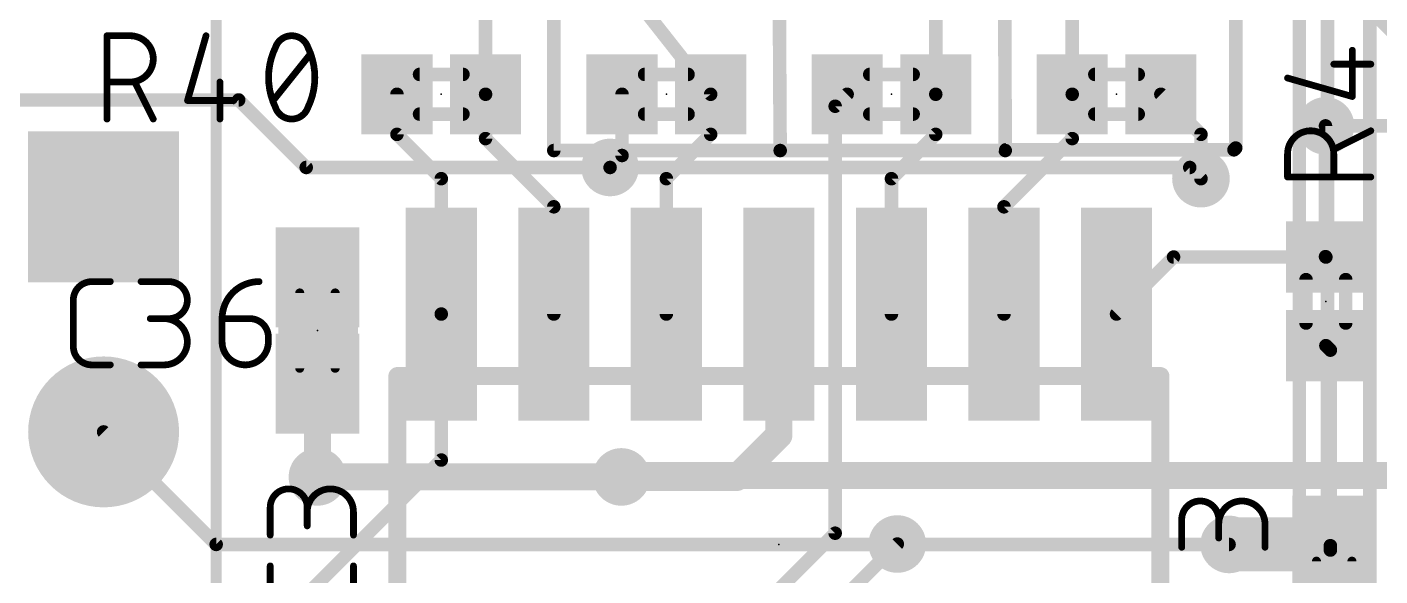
# Model space of a CAD drawing. Extents: x -2.3 to 95.2, y -2.6 to 57.4.
# Drawn here: x 16.92 to 32.18, y 40.28 to 46.48 of the extents above; entities that cross this region are included whole.
import ezdxf

# ---------------------------------------------------------------- set-up
doc = ezdxf.new("R2010")
doc.units = 0
for name, color, linetype in [('1', 12, 'CONTINUOUS'), ('16', 132, 'CONTINUOUS'), ('17', 253, 'CONTINUOUS'), ('18', 110, 'CONTINUOUS'), ('21', 253, 'CONTINUOUS'), ('23', 53, 'CONTINUOUS'), ('25', 253, 'CONTINUOUS'), ('29', 253, 'CONTINUOUS'), ('30', 253, 'CONTINUOUS'), ('51', 253, 'CONTINUOUS')]:
    doc.layers.add(name, color=color, linetype=linetype)

# ---------------------------------------------------------------- blocks, each defined once
blk = doc.blocks.new('RECT')
blk.add_solid([(-0.5, -0.5), (0.5, -0.5), (-0.5, 0.5), (0.5, 0.5)])
blk = doc.blocks.new('SQUAREP')
blk.add_solid([(-0.5, -0.5), (0.5, -0.5), (-0.5, 0.5), (0.5, 0.5)])
blk = doc.blocks.new('ROUNDP')
at = {"const_width": 0.5}
blk.add_lwpolyline([(0, -0.25, 1), (0, 0.25, 1), (0, -0.25)], format="xyb", dxfattribs=at)
blk = doc.blocks.new('ROUNDV')
at = {"const_width": 0.5}
blk.add_lwpolyline([(0, -0.25, 1), (0, 0.25, 1), (0, -0.25)], format="xyb", dxfattribs=at)

msp = doc.modelspace()

# ---------------------------------------------------------------- linework, layer by layer
at = {"layer": '1'}
for points, const_width in [([(31.2722, 24.7546), (31.2722, 57.15)], 0.1524), ([(32.0675, 57.1327), (32.0675, 25.4)], 0.1524), ([(22.09, 46.99), (22.09, 45.72)], 0.1524), ([(23.63, 46.99), (24.63, 45.72)], 0.1524), ([(27.17, 46.99), (27.17, 45.72)], 0.1524), ([(28.71, 45.72), (28.71, 46.99)], 0.1524), ([(21.09, 45.72), (21.09, 45.2675)], 0.1524), ([(22.09, 45.72), (22.09, 45.22)], 0.1524), ([(23.63, 45.72), (23.63, 45.029)], 0.1524), ([(24.63, 45.72), (24.63, 45.2675)], 0.1524), ([(26.0348, 45.5848), (26.17, 45.72)], 0.1524), ([(26.0348, 40.7668), (26.0348, 45.5848)], 0.1524), ([(27.17, 45.2675), (27.17, 45.72)], 0.1524), ([(28.71, 45.22), (28.71, 45.72)], 0.1524), ([(29.71, 45.72), (30.1625, 45.2675)], 0.1524), ([(21.59, 44.7675), (21.09, 45.2675)], 0.1524), ([(24.63, 45.2675), (24.13, 44.7675)], 0.1524), ([(26.67, 44.7675), (27.17, 45.2675)], 0.1524), ([(30.1625, 45.2675), (30.1625, 44.7675)], 0.1524), ([(31.5678, 43.8876), (31.5678, 45.3633)], 0.1524), ([(22.09, 45.22), (22.86, 44.45)], 0.1524), ([(27.94, 44.45), (28.71, 45.22)], 0.1524), ([(23.63, 45.029), (23.495, 44.894)], 0.1524), ([(21.59, 43.24), (21.59, 44.7675)], 0.1524), ([(24.13, 43.24), (24.13, 44.7675)], 0.1524), ([(26.67, 43.24), (26.67, 44.7675)], 0.1524), ([(22.86, 44.45), (22.86, 43.24)], 0.1524), ([(27.94, 43.24), (27.94, 44.45)], 0.1524), ([(29.21, 43.24), (29.8532, 43.8832)], 0.1524), ([(29.8532, 43.8832), (31.5722, 43.8832)], 0.1524), ([(31.5722, 43.8832), (31.5678, 43.8876)], 0.1524), ([(25.4, 43.24), (25.4, 41.872)], 0.3048), ([(21.59, 43.24), (21.59, 41.5925)], 0.1524), ([(31.5722, 42.8832), (31.623, 42.8324)], 0.1524), ([(31.623, 42.8324), (31.623, 40.6261)], 0.1524), ([(20.193, 41.402), (20.193, 42.453)], 0.3048), ([(25.4, 41.872), (24.9236, 41.3956)], 0.3048), ([(21.59, 41.5925), (19.685, 39.6875)], 0.1524), ([(23.622, 41.402), (23.6284, 41.3956)], 0.3048), ([(24.9236, 41.3956), (23.6284, 41.3956)], 0.3048), ([(31.6521, 40.64), (30.48, 40.64)], 0.6096), ([(31.666, 40.6261), (31.623, 40.6261)], 0.6096), ([(31.666, 40.6261), (31.6521, 40.64)], 0.6096), ([(25.146, 39.878), (26.0348, 40.7668)], 0.1524), ([(26.0352, 39.944), (26.7361, 40.6448)], 0.1524), ([(31.623, 40.6261), (31.623, 40.5766)], 0.1524)]:
    msp.add_lwpolyline(points, dxfattribs=dict(at, const_width=const_width))
for points, const_width in [([(21.1281, 45.72, 1), (21.0519, 45.72)], 0.0762), ([(22.1281, 45.72, 1), (22.0519, 45.72)], 0.0762), ([(22.0519, 45.72, 1), (22.1281, 45.72)], 0.0762), ([(23.6681, 45.72, 1), (23.5919, 45.72)], 0.0762), ([(24.6681, 45.72, 1), (24.5919, 45.72)], 0.0762), ([(24.6001, 45.6964, 1), (24.6599, 45.7436)], 0.0762), ([(26.0729, 45.5848, 1), (25.9967, 45.5848)], 0.0762), ([(26.0079, 45.6117, 1), (26.0617, 45.5579)], 0.0762), ([(26.1969, 45.6931, 1), (26.1431, 45.7469)], 0.0762), ([(27.2081, 45.72, 1), (27.1319, 45.72)], 0.0762), ([(27.1319, 45.72, 1), (27.2081, 45.72)], 0.0762), ([(28.7481, 45.72, 1), (28.6719, 45.72)], 0.0762), ([(28.6719, 45.72, 1), (28.7481, 45.72)], 0.0762), ([(29.7369, 45.7469, 1), (29.6831, 45.6931)], 0.0762), ([(21.1169, 45.2944, 1), (21.0631, 45.2406)], 0.0762), ([(24.6569, 45.2406, 1), (24.6031, 45.2944)], 0.0762), ([(27.1969, 45.2406, 1), (27.1431, 45.2944)], 0.0762), ([(30.2006, 45.2675, 1), (30.1244, 45.2675)], 0.0762), ([(31.6059, 45.3633, 1), (31.5297, 45.3633)], 0.0762), ([(21.0519, 45.2675, 1), (21.1281, 45.2675)], 0.0762), ([(22.0519, 45.22, 1), (22.1281, 45.22)], 0.0762), ([(22.1169, 45.2469, 1), (22.0631, 45.1931)], 0.0762), ([(24.5919, 45.2675, 1), (24.6681, 45.2675)], 0.0762), ([(27.1319, 45.2675, 1), (27.2081, 45.2675)], 0.0762), ([(28.6719, 45.22, 1), (28.7481, 45.22)], 0.0762), ([(28.7369, 45.1931, 1), (28.6831, 45.2469)], 0.0762), ([(30.1356, 45.2406, 1), (30.1894, 45.2944)], 0.0762), ([(23.5919, 45.029, 1), (23.6681, 45.029)], 0.0762), ([(23.6569, 45.0021, 1), (23.6031, 45.0559)], 0.0762), ([(23.4681, 44.9209, 1), (23.5219, 44.8671)], 0.0762), ([(21.6281, 44.7675, 1), (21.5519, 44.7675)], 0.0762), ([(21.5631, 44.7406, 1), (21.6169, 44.7944)], 0.0762), ([(24.1681, 44.7675, 1), (24.0919, 44.7675)], 0.0762), ([(24.1031, 44.7944, 1), (24.1569, 44.7406)], 0.0762), ([(26.7081, 44.7675, 1), (26.6319, 44.7675)], 0.0762), ([(26.6431, 44.7944, 1), (26.6969, 44.7406)], 0.0762), ([(30.1244, 44.7675, 1), (30.2006, 44.7675)], 0.0762), ([(22.8981, 44.45, 1), (22.8219, 44.45)], 0.0762), ([(22.8331, 44.4231, 1), (22.8869, 44.4769)], 0.0762), ([(27.9781, 44.45, 1), (27.9019, 44.45)], 0.0762), ([(27.9131, 44.4769, 1), (27.9669, 44.4231)], 0.0762), ([(29.8532, 43.9213, 1), (29.8532, 43.8451)], 0.0762), ([(29.8801, 43.8563, 1), (29.8263, 43.9101)], 0.0762), ([(31.5948, 43.9145, 1), (31.5409, 43.8606)], 0.0762), ([(31.5297, 43.8876, 1), (31.6059, 43.8876)], 0.0762), ([(31.5453, 43.8563, 1), (31.5991, 43.9101)], 0.0762), ([(31.5722, 43.8451, 1), (31.5722, 43.9213)], 0.0762), ([(25.4762, 43.24, 1), (25.3238, 43.24)], 0.1524), ([(21.6281, 43.24, 1), (21.5519, 43.24)], 0.0762), ([(21.5519, 43.24, 1), (21.6281, 43.24)], 0.0762), ([(22.8219, 43.24, 1), (22.8981, 43.24)], 0.0762), ([(24.0919, 43.24, 1), (24.1681, 43.24)], 0.0762), ([(26.6319, 43.24, 1), (26.7081, 43.24)], 0.0762), ([(27.9019, 43.24, 1), (27.9781, 43.24)], 0.0762), ([(29.1831, 43.2669, 1), (29.2369, 43.2131)], 0.0762), ([(31.5991, 42.9101, 1), (31.5453, 42.8563)], 0.0762), ([(31.6611, 42.8324, 1), (31.5849, 42.8324)], 0.0762), ([(31.5961, 42.8055, 1), (31.6499, 42.8593)], 0.0762), ([(20.2692, 42.453, 1), (20.1168, 42.453)], 0.1524), ([(25.4539, 41.8182, 1), (25.3461, 41.9259)], 0.1524), ([(25.3238, 41.872, 1), (25.4762, 41.872)], 0.1524), ([(21.5519, 41.5925, 1), (21.6281, 41.5925)], 0.0762), ([(21.6169, 41.5656, 1), (21.5631, 41.6194)], 0.0762), ([(23.6759, 41.4559, 1), (23.5681, 41.3481)], 0.1524), ([(23.6284, 41.4718, 1), (23.6284, 41.3194)], 0.1524), ([(23.5745, 41.3417, 1), (23.6823, 41.4495)], 0.1524), ([(24.8697, 41.4495, 1), (24.9774, 41.3417)], 0.1524), ([(24.9236, 41.3194, 1), (24.9236, 41.4718)], 0.1524), ([(20.1168, 41.402, 1), (20.2692, 41.402)], 0.1524), ([(30.48, 40.7924, 1), (30.48, 40.4876)], 0.3048), ([(31.623, 40.7785, 1), (31.623, 40.4737)], 0.3048), ([(31.7598, 40.7478, 1), (31.5443, 40.5322)], 0.3048), ([(31.6521, 40.4876, 1), (31.6521, 40.7924)], 0.3048), ([(31.666, 40.4737, 1), (31.666, 40.7785)], 0.3048), ([(25.9967, 40.7668, 1), (26.0729, 40.7668)], 0.0762), ([(26.0617, 40.7399, 1), (26.0079, 40.7937)], 0.0762), ([(31.5582, 40.5184, 1), (31.7737, 40.7339)], 0.3048), ([(26.763, 40.6179, 1), (26.7091, 40.6717)], 0.0762), ([(31.6611, 40.6261, 1), (31.5849, 40.6261)], 0.0762), ([(31.5849, 40.6261, 1), (31.6611, 40.6261)], 0.0762), ([(31.5849, 40.5766, 1), (31.6611, 40.5766)], 0.0762)]:
    msp.add_lwpolyline(points, format="xyb", dxfattribs=dict(at, const_width=const_width))
at = {"layer": '16'}
for points, const_width in [([(31.5907, 24.765), (31.5907, 57.15)], 0.1524), ([(30.802, 47.9437), (32.665, 46.0807)], 0.1524), ([(19.304, 45.656), (16.446, 45.656)], 0.1524), ([(20.066, 44.894), (19.304, 45.656)], 0.1524), ([(31.5678, 45.3633), (44.3961, 45.3633)], 0.1524), ([(23.495, 44.894), (20.066, 44.894)], 0.1524), ([(30.036, 44.894), (23.495, 44.894)], 0.1524), ([(30.1625, 44.7675), (30.036, 44.894)], 0.1524), ([(17.78, 41.91), (19.05, 40.64)], 0.1524), ([(20.193, 41.402), (23.622, 41.402)], 0.3048), ([(23.622, 41.402), (23.6371, 41.4171)], 0.3048), ([(45.7349, 41.4171), (23.6371, 41.4171)], 0.3048), ([(30.48, 40.64), (19.05, 40.64)], 0.1524)]:
    msp.add_lwpolyline(points, dxfattribs=dict(at, const_width=const_width))
for points, const_width in [([(19.3309, 45.6829, 1), (19.2771, 45.6291)], 0.0762), ([(19.304, 45.6179, 1), (19.304, 45.6941)], 0.0762), ([(31.5678, 45.4014, 1), (31.5678, 45.3252)], 0.0762), ([(20.066, 44.9321, 1), (20.066, 44.8559)], 0.0762), ([(20.0391, 44.8671, 1), (20.0929, 44.9209)], 0.0762), ([(23.495, 44.9321, 1), (23.495, 44.8559)], 0.0762), ([(23.495, 44.8559, 1), (23.495, 44.9321)], 0.0762), ([(30.0629, 44.9209, 1), (30.0091, 44.8671)], 0.0762), ([(30.036, 44.8559, 1), (30.036, 44.9321)], 0.0762), ([(30.1356, 44.7406, 1), (30.1894, 44.7944)], 0.0762), ([(17.8069, 41.9369, 1), (17.7531, 41.8831)], 0.0762), ([(20.193, 41.4782, 1), (20.193, 41.3258)], 0.1524), ([(23.5681, 41.4559, 1), (23.6759, 41.3481)], 0.1524), ([(23.6371, 41.4933, 1), (23.6371, 41.3409)], 0.1524), ([(23.691, 41.3632, 1), (23.5832, 41.471)], 0.1524), ([(23.622, 41.3258, 1), (23.622, 41.4782)], 0.1524), ([(19.05, 40.6781, 1), (19.05, 40.6019)], 0.0762), ([(19.0231, 40.6131, 1), (19.0769, 40.6669)], 0.0762), ([(30.48, 40.6019, 1), (30.48, 40.6781)], 0.0762)]:
    msp.add_lwpolyline(points, format="xyb", dxfattribs=dict(at, const_width=const_width))
at = {"layer": '21'}
for points, const_width in [([(19.05, 50.8), (19.05, 3.81)], 0.127), ([(21.095, 39.24), (21.095, 42.54)], 0.2032), ([(29.705, 42.54), (29.705, 39.24)], 0.2032)]:
    msp.add_lwpolyline(points, dxfattribs=dict(at, const_width=const_width))
at = {"layer": '21', "const_width": 0.1016}
for points in [[(21.1458, 42.54, 1), (21.0442, 42.54)], [(29.7558, 42.54, 1), (29.6542, 42.54)]]:
    msp.add_lwpolyline(points, format="xyb", dxfattribs=at)
at = {"layer": '23'}
for p in [(21.59, 45.72), (24.13, 45.72), (26.67, 45.72), (29.21, 45.72), (31.5722, 43.3832), (20.193, 43.053), (25.4, 40.64)]:
    msp.add_point(p, dxfattribs=at)
at = {"layer": '25'}
for points, const_width in [([(27.94, 48.895), (27.9544, 45.085)], 0.1524), ([(30.5552, 45.1132), (30.5552, 48.8469)], 0.1524), ([(22.86, 47.625), (22.86, 45.085)], 0.1524), ([(25.4144, 45.085), (25.4, 47.625)], 0.1524), ([(17.8181, 45.4406), (17.8181, 46.3804)], 0.0762), ([(17.8181, 46.3804), (18.0792, 46.3804)], 0.0762), ([(18.9356, 46.3804), (18.7268, 45.6494)], 0.0762), ([(19.6934, 45.6494), (20.1111, 46.1716)], 0.0762), ([(31.8703, 45.6944), (31.8703, 46.2165)], 0.0762), ([(31.6615, 46.0599), (32.0792, 46.0599)], 0.0762), ([(18.0792, 45.8583), (17.8181, 45.8583)], 0.0762), ([(18.3402, 45.4406), (18.1314, 45.8583)], 0.0762), ([(19.0923, 45.8583), (19.0923, 45.4406)], 0.0762), ([(31.1394, 45.9032), (31.8703, 45.6944)], 0.0762), ([(18.7268, 45.6494), (19.2489, 45.6494)], 0.0762), ([(32.0792, 45.3078), (31.6615, 45.099)], 0.0762), ([(30.5352, 45.0933), (30.5552, 45.1132)], 0.1524), ([(22.86, 45.085), (25.4144, 45.085)], 0.1524), ([(27.9544, 45.085), (25.4144, 45.085)], 0.1524), ([(27.9599, 45.0933), (30.5352, 45.0933)], 0.1524), ([(31.1394, 44.7857), (31.1394, 45.0468)], 0.0762), ([(31.6615, 45.0468), (31.6615, 44.7857)], 0.0762), ([(32.0792, 44.7857), (31.1394, 44.7857)], 0.0762), ([(17.6467, 43.6059), (17.8555, 43.6059)], 0.0762), ([(18.2024, 43.6059), (18.5157, 43.6059)], 0.0762), ([(17.4378, 42.8749), (17.4378, 43.3971)], 0.0762), ([(18.5157, 43.1882), (18.3068, 43.1882)], 0.0762), ([(19.1168, 43.1882), (19.4301, 43.1882)], 0.0762), ([(19.1168, 42.9272), (19.1168, 43.1882)], 0.0762), ([(19.6389, 42.9794), (19.6389, 42.9272)], 0.0762), ([(17.8555, 42.6661), (17.6467, 42.6661)], 0.0762), ([(18.2024, 42.6661), (18.4634, 42.6661)], 0.0762), ([(19.6596, 40.745), (19.6596, 41.0582)], 0.0762), ([(20.0773, 41.0582), (20.0773, 40.8494)], 0.0762), ([(20.5994, 40.745), (20.5994, 41.006)], 0.0762), ([(29.9456, 40.6082), (29.9456, 40.9215)], 0.0762), ([(30.3633, 40.9215), (30.3633, 40.7126)], 0.0762), ([(30.8854, 40.6082), (30.8854, 40.8692)], 0.0762), ([(19.6596, 40.1893), (19.6596, 40.3981)], 0.0762), ([(20.5994, 40.3981), (20.5994, 40.1893)], 0.0762)]:
    msp.add_lwpolyline(points, dxfattribs=dict(at, const_width=const_width))
for points, const_width in [([(17.8181, 46.3995, 1), (17.8181, 46.3614)], 0.0381), ([(17.8372, 46.3804, 1), (17.7991, 46.3804)], 0.0381), ([(18.0792, 46.3995, 1), (18.0792, 46.3614)], 0.0381), ([(18.0792, 45.8583, 1), (18.0792, 46.3804)], 0.0762), ([(18.0792, 46.3614, 1), (18.0792, 46.3995)], 0.0381), ([(18.954, 46.3752, 1), (18.9173, 46.3856)], 0.0381), ([(19.9022, 46.3804, 0.3205), (19.7195, 46.2499)], 0.0762), ([(20.085, 46.2499, 0.3205), (19.9022, 46.3804)], 0.0762), ([(19.9022, 46.3994, 1), (19.9022, 46.3614)], 0.0381), ([(19.9022, 46.3614, 1), (19.9022, 46.3994)], 0.0381), ([(19.7195, 46.2499, 0.1139), (19.6412, 45.9105)], 0.0762), ([(19.7015, 46.2561, 1), (19.7375, 46.2437)], 0.0381), ([(19.7366, 46.2415, 1), (19.7024, 46.2582)], 0.0381), ([(20.1633, 45.9105, 0.1139), (20.085, 46.2499)], 0.0762), ([(20.1021, 46.2582, 1), (20.0679, 46.2415)], 0.0381), ([(20.067, 46.2437, 1), (20.103, 46.2561)], 0.0381), ([(20.126, 46.1597, 1), (20.0962, 46.1835)], 0.0381), ([(31.8894, 46.2165, 1), (31.8513, 46.2165)], 0.0381), ([(31.6615, 46.0789, 1), (31.6615, 46.0408)], 0.0381), ([(32.0792, 46.0408, 1), (32.0792, 46.0789)], 0.0381), ([(17.8181, 45.8773, 1), (17.8181, 45.8392)], 0.0381), ([(18.0792, 45.8773, 1), (18.0792, 45.8392)], 0.0381), ([(18.0792, 45.8392, 1), (18.0792, 45.8773)], 0.0381), ([(18.1484, 45.8668, 1), (18.1143, 45.8498)], 0.0381), ([(19.1113, 45.8583, 1), (19.0732, 45.8583)], 0.0381), ([(19.6602, 45.9105, 1), (19.6221, 45.9105)], 0.0381), ([(19.6221, 45.9105, 1), (19.6602, 45.9105)], 0.0381), ([(19.6412, 45.9105, 0.1139), (19.7195, 45.5711)], 0.0762), ([(20.085, 45.5711, 0.1139), (20.1633, 45.9105)], 0.0762), ([(20.1823, 45.9105, 1), (20.1442, 45.9105)], 0.0381), ([(20.1442, 45.9105, 1), (20.1823, 45.9105)], 0.0381), ([(31.1446, 45.9216, 1), (31.1341, 45.8849)], 0.0381), ([(18.7268, 45.6685, 1), (18.7268, 45.6304)], 0.0381), ([(18.7085, 45.6547, 1), (18.7451, 45.6442)], 0.0381), ([(19.2489, 45.6304, 1), (19.2489, 45.6685)], 0.0381), ([(19.6785, 45.6613, 1), (19.7083, 45.6375)], 0.0381), ([(31.8513, 45.6944, 1), (31.8894, 45.6944)], 0.0381), ([(31.8651, 45.6761, 1), (31.8756, 45.7127)], 0.0381), ([(19.7195, 45.5711, 0.3205), (19.9022, 45.4406)], 0.0762), ([(19.7375, 45.5773, 1), (19.7015, 45.5649)], 0.0381), ([(19.7024, 45.5628, 1), (19.7366, 45.5795)], 0.0381), ([(19.9022, 45.4406, 0.3205), (20.085, 45.5711)], 0.0762), ([(20.0679, 45.5795, 1), (20.1021, 45.5628)], 0.0381), ([(20.103, 45.5649, 1), (20.067, 45.5773)], 0.0381), ([(17.7991, 45.4406, 1), (17.8372, 45.4406)], 0.0381), ([(18.3232, 45.4321, 1), (18.3572, 45.4491)], 0.0381), ([(19.0732, 45.4406, 1), (19.1113, 45.4406)], 0.0381), ([(19.9022, 45.4596, 1), (19.9022, 45.4216)], 0.0381), ([(19.9022, 45.4216, 1), (19.9022, 45.4596)], 0.0381), ([(31.6615, 45.0468, 1), (31.1394, 45.0468)], 0.0762), ([(32.0877, 45.2908, 1), (32.0707, 45.3248)], 0.0381), ([(30.5821, 45.0863, 1), (30.5283, 45.1402)], 0.0762), ([(22.86, 45.1231, 1), (22.86, 45.0469)], 0.0762), ([(22.8219, 45.085, 1), (22.8981, 45.085)], 0.0762), ([(25.4144, 45.1231, 1), (25.4144, 45.0469)], 0.0762), ([(25.3763, 45.0848, 1), (25.4525, 45.0852)], 0.0762), ([(25.4144, 45.0469, 1), (25.4144, 45.1231)], 0.0762), ([(27.9163, 45.0849, 1), (27.9925, 45.0851)], 0.0762), ([(27.9599, 45.1314, 1), (27.9599, 45.0552)], 0.0762), ([(27.9544, 45.0469, 1), (27.9544, 45.1231)], 0.0762), ([(30.5083, 45.1202, 1), (30.5622, 45.0663)], 0.0762), ([(30.5171, 45.1132, 1), (30.5933, 45.1132)], 0.0762), ([(30.5352, 45.0552, 1), (30.5352, 45.1314)], 0.0762), ([(31.1584, 45.0468, 1), (31.1203, 45.0468)], 0.0381), ([(31.1203, 45.0468, 1), (31.1584, 45.0468)], 0.0381), ([(31.6805, 45.0468, 1), (31.6424, 45.0468)], 0.0381), ([(31.6424, 45.0468, 1), (31.6805, 45.0468)], 0.0381), ([(31.653, 45.116, 1), (31.67, 45.0819)], 0.0381), ([(31.1394, 44.8048, 1), (31.1394, 44.7667)], 0.0381), ([(31.1203, 44.7857, 1), (31.1584, 44.7857)], 0.0381), ([(31.6424, 44.7857, 1), (31.6805, 44.7857)], 0.0381), ([(32.0792, 44.7667, 1), (32.0792, 44.8048)], 0.0381), ([(17.6467, 43.6059, 0.4142), (17.4378, 43.3971)], 0.0762), ([(17.6467, 43.625, 1), (17.6467, 43.5869)], 0.0381), ([(17.6467, 43.5869, 1), (17.6467, 43.6249)], 0.0381), ([(17.8555, 43.5869, 1), (17.8555, 43.625)], 0.0381), ([(18.2024, 43.625, 1), (18.2024, 43.5869)], 0.0381), ([(18.5157, 43.625, 1), (18.5157, 43.5869)], 0.0381), ([(18.5157, 43.1882, 1), (18.5157, 43.6059)], 0.0762), ([(18.5157, 43.5869, 1), (18.5157, 43.625)], 0.0381), ([(19.5345, 43.6059, 0.4142), (19.1168, 43.1882)], 0.0762), ([(19.5345, 43.5869, 1), (19.5345, 43.6249)], 0.0381), ([(17.4569, 43.3971, 1), (17.4188, 43.3971)], 0.0381), ([(17.4188, 43.3971, 1), (17.4569, 43.3971)], 0.0381), ([(18.3068, 43.2073, 1), (18.3068, 43.1692)], 0.0381), ([(18.4634, 42.6661, 1), (18.4634, 43.1882)], 0.0762), ([(18.4634, 43.2073, 1), (18.4634, 43.1692)], 0.0381), ([(18.5157, 43.2073, 1), (18.5157, 43.1692)], 0.0381), ([(18.5157, 43.1692, 1), (18.5157, 43.2073)], 0.0381), ([(19.1358, 43.1882, 1), (19.0977, 43.1882)], 0.0381), ([(19.0977, 43.1882, 1), (19.1358, 43.1882)], 0.0381), ([(19.1168, 43.2073, 1), (19.1168, 43.1692)], 0.0381), ([(19.6389, 42.9794, 0.4142), (19.4301, 43.1882)], 0.0762), ([(19.4301, 43.2073, 1), (19.4301, 43.1692)], 0.0381), ([(19.4301, 43.1692, 1), (19.4301, 43.2073)], 0.0381), ([(17.4378, 42.8749, 0.4142), (17.6467, 42.6661)], 0.0762), ([(17.4569, 42.8749, 1), (17.4188, 42.8749)], 0.0381), ([(19.1358, 42.9272, 1), (19.0977, 42.9272)], 0.0381), ([(19.0977, 42.9272, 1), (19.1358, 42.9272)], 0.0381), ([(19.1168, 42.9272, 1), (19.6389, 42.9272)], 0.0762), ([(19.6579, 42.9794, 1), (19.6198, 42.9794)], 0.0381), ([(19.6198, 42.9794, 1), (19.6579, 42.9794)], 0.0381), ([(19.6579, 42.9272, 1), (19.6198, 42.9272)], 0.0381), ([(19.6198, 42.9272, 1), (19.6579, 42.9272)], 0.0381), ([(17.4188, 42.8749, 1), (17.4569, 42.8749)], 0.0381), ([(17.6467, 42.6852, 1), (17.6467, 42.6471)], 0.0381), ([(17.6467, 42.6471, 1), (17.6467, 42.6852)], 0.0381), ([(17.8555, 42.6471, 1), (17.8555, 42.6852)], 0.0381), ([(18.2024, 42.6852, 1), (18.2024, 42.6471)], 0.0381), ([(18.4634, 42.6852, 1), (18.4634, 42.6471)], 0.0381), ([(18.4634, 42.6471, 1), (18.4634, 42.6852)], 0.0381), ([(20.0773, 41.0582, 1), (19.6596, 41.0582)], 0.0762), ([(20.5994, 41.006, 1), (20.0773, 41.006)], 0.0762), ([(19.6787, 41.0582, 1), (19.6406, 41.0582)], 0.0381), ([(19.6406, 41.0582, 1), (19.6787, 41.0582)], 0.0381), ([(20.0963, 41.0582, 1), (20.0582, 41.0582)], 0.0381), ([(20.0582, 41.0582, 1), (20.0963, 41.0582)], 0.0381), ([(30.3632, 40.9215, 1), (29.9456, 40.9215)], 0.0762), ([(30.8854, 40.8692, 1), (30.3632, 40.8692)], 0.0762), ([(20.0582, 41.006, 1), (20.0963, 41.006)], 0.0381), ([(20.6184, 41.006, 1), (20.5803, 41.006)], 0.0381), ([(20.5803, 41.006, 1), (20.6184, 41.006)], 0.0381), ([(29.9646, 40.9215, 1), (29.9265, 40.9215)], 0.0381), ([(29.9265, 40.9215, 1), (29.9646, 40.9215)], 0.0381), ([(30.3823, 40.9215, 1), (30.3442, 40.9215)], 0.0381), ([(30.3442, 40.9215, 1), (30.3823, 40.9215)], 0.0381), ([(19.6406, 40.745, 1), (19.6787, 40.745)], 0.0381), ([(20.0582, 40.8494, 1), (20.0963, 40.8494)], 0.0381), ([(20.5803, 40.745, 1), (20.6184, 40.745)], 0.0381), ([(30.3442, 40.8692, 1), (30.3823, 40.8692)], 0.0381), ([(30.9044, 40.8692, 1), (30.8663, 40.8692)], 0.0381), ([(30.8663, 40.8692, 1), (30.9044, 40.8692)], 0.0381), ([(29.9265, 40.6082, 1), (29.9646, 40.6082)], 0.0381), ([(30.3442, 40.7126, 1), (30.3823, 40.7126)], 0.0381), ([(30.8663, 40.6082, 1), (30.9044, 40.6082)], 0.0381), ([(19.6787, 40.3981, 1), (19.6406, 40.3981)], 0.0381), ([(20.6184, 40.3981, 1), (20.5803, 40.3981)], 0.0381)]:
    msp.add_lwpolyline(points, format="xyb", dxfattribs=dict(at, const_width=const_width))
at = {"layer": '51'}
for points, const_width in [([(21.345, 45.944), (21.835, 45.944)], 0.1524), ([(23.885, 45.944), (24.375, 45.944)], 0.1524), ([(26.425, 45.944), (26.915, 45.944)], 0.1524), ([(28.965, 45.944), (29.455, 45.944)], 0.1524), ([(21.835, 45.496), (21.345, 45.496)], 0.1524), ([(24.375, 45.496), (23.885, 45.496)], 0.1524), ([(26.915, 45.496), (26.425, 45.496)], 0.1524), ([(29.455, 45.496), (28.965, 45.496)], 0.1524), ([(31.3482, 43.1382), (31.3482, 43.6282)], 0.1524), ([(31.7962, 43.6282), (31.7962, 43.1382)], 0.1524), ([(19.993, 42.628), (19.993, 43.478)], 0.1016), ([(20.393, 43.478), (20.393, 42.628)], 0.1016), ([(21.095, 42.54), (29.705, 42.54)], 0.2032), ([(31.466, 39.6011), (31.466, 40.4511)], 0.1016), ([(31.866, 40.4511), (31.866, 39.6011)], 0.1016)]:
    msp.add_lwpolyline(points, dxfattribs=dict(at, const_width=const_width))
for points, const_width in [([(21.345, 45.9821, 1), (21.345, 45.9059)], 0.0762), ([(21.835, 45.9059, 1), (21.835, 45.9821)], 0.0762), ([(23.885, 45.9821, 1), (23.885, 45.9059)], 0.0762), ([(24.375, 45.9059, 1), (24.375, 45.9821)], 0.0762), ([(26.425, 45.9821, 1), (26.425, 45.9059)], 0.0762), ([(26.915, 45.9059, 1), (26.915, 45.9821)], 0.0762), ([(28.965, 45.9821, 1), (28.965, 45.9059)], 0.0762), ([(29.455, 45.9059, 1), (29.455, 45.9821)], 0.0762), ([(21.345, 45.5341, 1), (21.345, 45.4579)], 0.0762), ([(21.835, 45.4579, 1), (21.835, 45.5341)], 0.0762), ([(23.885, 45.5341, 1), (23.885, 45.4579)], 0.0762), ([(24.375, 45.4579, 1), (24.375, 45.5341)], 0.0762), ([(26.425, 45.5341, 1), (26.425, 45.4579)], 0.0762), ([(26.915, 45.4579, 1), (26.915, 45.5341)], 0.0762), ([(28.965, 45.5341, 1), (28.965, 45.4579)], 0.0762), ([(29.455, 45.4579, 1), (29.455, 45.5341)], 0.0762), ([(31.3863, 43.6282, 1), (31.3101, 43.6282)], 0.0762), ([(31.8343, 43.6282, 1), (31.7581, 43.6282)], 0.0762), ([(20.0184, 43.478, 1), (19.9676, 43.478)], 0.0508), ([(20.4184, 43.478, 1), (20.3676, 43.478)], 0.0508), ([(31.3101, 43.1382, 1), (31.3863, 43.1382)], 0.0762), ([(31.7581, 43.1382, 1), (31.8343, 43.1382)], 0.0762), ([(19.9676, 42.628, 1), (20.0184, 42.628)], 0.0508), ([(20.3676, 42.628, 1), (20.4184, 42.628)], 0.0508), ([(21.095, 42.5908, 1), (21.095, 42.4892)], 0.1016), ([(29.705, 42.4892, 1), (29.705, 42.5908)], 0.1016), ([(31.4914, 40.4511, 1), (31.4406, 40.4511)], 0.0508), ([(31.8914, 40.4511, 1), (31.8406, 40.4511)], 0.0508)]:
    msp.add_lwpolyline(points, format="xyb", dxfattribs=dict(at, const_width=const_width))

# ---------------------------------------------------------------- block references
at = {"layer": '1'}
for p, xscale, yscale, rotation in [((21.09, 45.72), 0.6, 0.7, 180), ((22.09, 45.72), 0.6, 0.7, 180), ((28.71, 45.72), 0.6, 0.7, 180), ((29.71, 45.72), 0.6, 0.7, 180), ((31.5722, 43.8832), 0.6, 0.7, 90), ((20.193, 43.653), 0.925, 0.74, 90), ((31.5722, 42.8832), 0.6, 0.7, 90), ((20.193, 42.453), 0.925, 0.74, 90), ((31.666, 40.6261), 0.925, 0.74, 90)]:
    msp.add_blockref('RECT', p, dxfattribs=dict(at, xscale=xscale, yscale=yscale, rotation=rotation))
at = {"layer": '1', "xscale": 0.6}
for p, yscale in [((23.63, 45.72), 0.7), ((24.63, 45.72), 0.7), ((26.17, 45.72), 0.7), ((27.17, 45.72), 0.7), ((21.59, 43.24), 2.2), ((22.86, 43.24), 2.2), ((24.13, 43.24), 2.2), ((25.4, 43.24), 2.2), ((26.67, 43.24), 2.2), ((27.94, 43.24), 2.2), ((29.21, 43.24), 2.2)]:
    msp.add_blockref('RECT', p, dxfattribs=dict(at, yscale=yscale))
at = {"layer": '17', "xscale": 1.5, "yscale": 1.5}
for name, p in [('SQUAREP', (17.78, 44.45)), ('SQUAREP', (17.78, 44.45)), ('ROUNDP', (17.78, 41.91)), ('ROUNDP', (17.78, 41.91))]:
    msp.add_blockref(name, p, dxfattribs=at)
at = {"layer": '18', "xscale": 0.65, "yscale": 0.65}
for p in [(31.5678, 45.3633), (31.5678, 45.3633), (23.495, 44.894), (23.495, 44.894), (30.1625, 44.7675), (30.1625, 44.7675), (20.193, 41.402), (20.193, 41.402), (23.622, 41.402), (23.622, 41.402), (26.7361, 40.6448), (26.7361, 40.6448), (30.48, 40.64), (30.48, 40.64)]:
    msp.add_blockref('ROUNDV', p, dxfattribs=at)
at = {"layer": '29'}
for p, xscale, yscale, rotation in [((21.09, 45.72), 0.8032, 0.9032, 180), ((22.09, 45.72), 0.8032, 0.9032, 180), ((28.71, 45.72), 0.8032, 0.9032, 180), ((29.71, 45.72), 0.8032, 0.9032, 180), ((31.5722, 43.8832), 0.8032, 0.9032, 90), ((20.193, 43.653), 1.1282, 0.9432, 90), ((31.5722, 42.8832), 0.8032, 0.9032, 90), ((20.193, 42.453), 1.1282, 0.9432, 90), ((31.666, 40.6261), 1.1282, 0.9432, 90)]:
    msp.add_blockref('RECT', p, dxfattribs=dict(at, xscale=xscale, yscale=yscale, rotation=rotation))
for name, p, xscale, yscale in [('RECT', (23.63, 45.72), 0.8032, 0.9032), ('RECT', (24.63, 45.72), 0.8032, 0.9032), ('RECT', (26.17, 45.72), 0.8032, 0.9032), ('RECT', (27.17, 45.72), 0.8032, 0.9032), ('SQUAREP', (17.78, 44.45), 1.7032, 1.7032), ('RECT', (21.59, 43.24), 0.8032, 2.4032), ('RECT', (22.86, 43.24), 0.8032, 2.4032), ('RECT', (24.13, 43.24), 0.8032, 2.4032), ('RECT', (25.4, 43.24), 0.8032, 2.4032), ('RECT', (26.67, 43.24), 0.8032, 2.4032), ('RECT', (27.94, 43.24), 0.8032, 2.4032), ('RECT', (29.21, 43.24), 0.8032, 2.4032), ('RECT', (20.2, 43.05), 0.9, 2.3), ('ROUNDP', (17.78, 41.91), 1.7032, 1.7032), ('RECT', (31.6625, 40.025), 0.875, 2.25)]:
    msp.add_blockref(name, p, dxfattribs=dict(at, xscale=xscale, yscale=yscale))
at = {"layer": '30', "xscale": 1.7032, "yscale": 1.7032}
for name, p in [('SQUAREP', (17.78, 44.45)), ('ROUNDP', (17.78, 41.91))]:
    msp.add_blockref(name, p, dxfattribs=at)
at = {"layer": '51'}
for p, xscale, yscale, rotation in [((21.1812, 45.7249), 0.3, 0.5999, 180), ((21.994, 45.7249), 0.3, 0.5999, 180), ((28.8012, 45.7249), 0.3, 0.5999, 180), ((29.614, 45.7249), 0.3, 0.5999, 180), ((31.577, 43.792), 0.3, 0.5999, 90), ((20.193, 43.4155), 0.275, 0.5, 90), ((31.577, 42.9792), 0.3, 0.5999, 90), ((20.193, 42.6905), 0.275, 0.5, 90), ((31.666, 40.3886), 0.275, 0.5, 90)]:
    msp.add_blockref('RECT', p, dxfattribs=dict(at, xscale=xscale, yscale=yscale, rotation=rotation))
for p, xscale, yscale in [((23.726, 45.7152), 0.3, 0.5999), ((24.5388, 45.7152), 0.3, 0.5999), ((26.266, 45.7152), 0.3, 0.5999), ((27.0788, 45.7152), 0.3, 0.5999), ((21.59, 43.19), 0.4902, 1.1001), ((22.86, 43.19), 0.4902, 1.1001), ((24.13, 43.19), 0.4902, 1.1001), ((25.4, 43.19), 0.4902, 1.1001), ((26.67, 43.19), 0.4902, 1.1001), ((27.94, 43.19), 0.4902, 1.1001), ((29.21, 43.19), 0.4902, 1.1001)]:
    msp.add_blockref('RECT', p, dxfattribs=dict(at, xscale=xscale, yscale=yscale))

doc.saveas('drawing.dxf')
